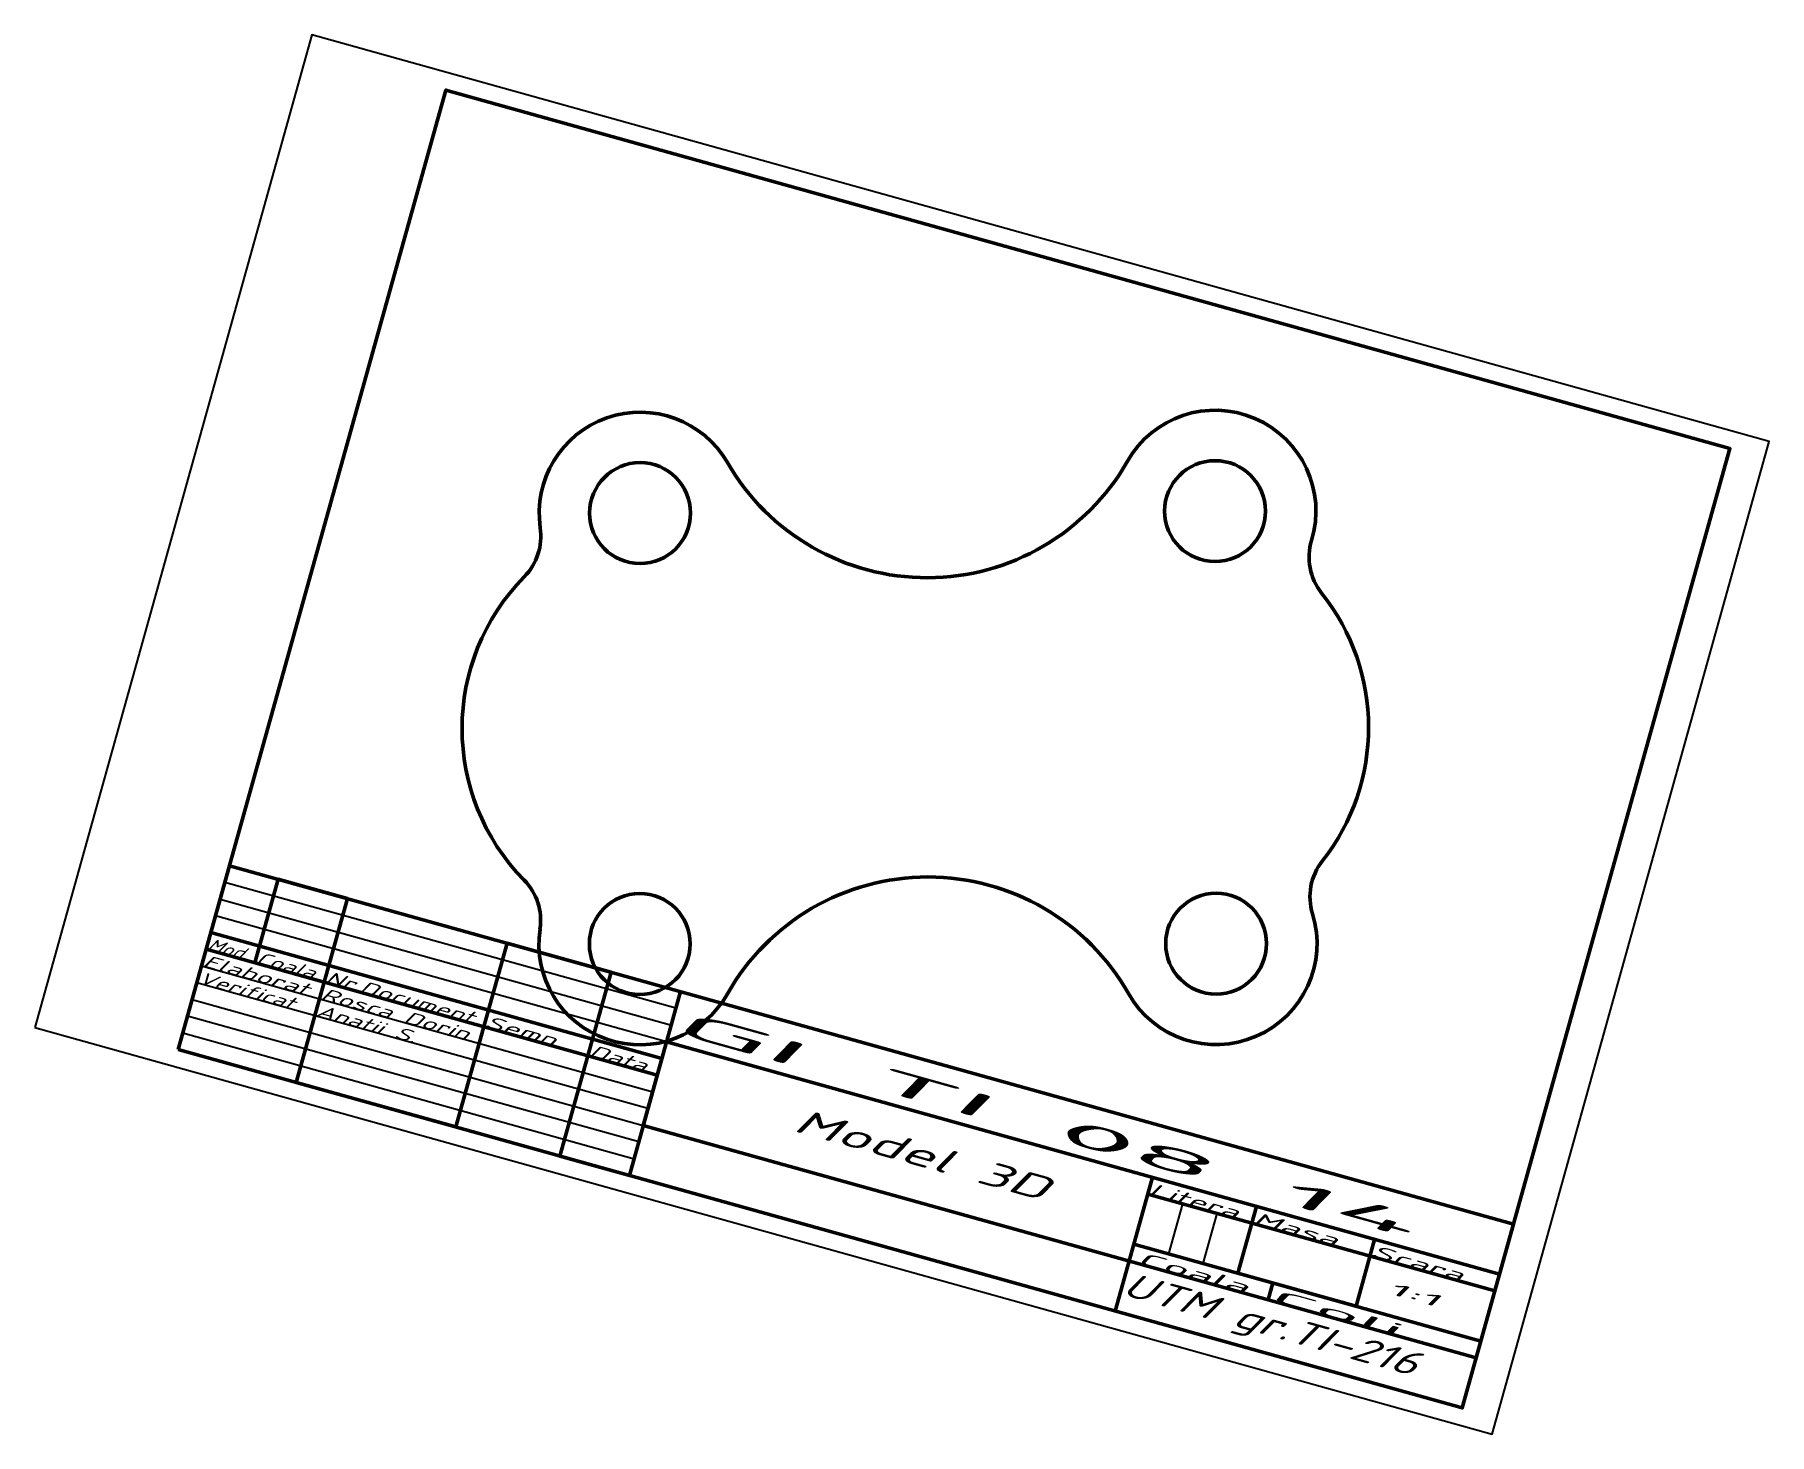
# Model space of a CAD drawing. Header units: millimetres. Extents: x -46 to 194, y -43 to 151.
import ezdxf
from ezdxf.enums import TextEntityAlignment as Align

# ---------------------------------------------------------------- set-up
doc = ezdxf.new("R2010")
doc.units = ezdxf.units.MM
for name, color, linetype, lineweight in [('Contur', 135, 'Continuous', 50), ('Subtire', 135, 'Continuous', 25), ('Text-3.5', 252, 'Continuous', 35), ('Text-7', 252, 'Continuous', 70)]:
    doc.layers.add(name, color=color, linetype=linetype, lineweight=lineweight)
doc.styles.get("Standard").update_dxf_attribs({"font": 'isocp.shx', "oblique": 15})

msp = doc.modelspace()

# ---------------------------------------------------------------- linework, layer by layer
at = {"layer": 'Contur', "extrusion": (-0.235564, -0.844183, 0.481523)}
for p, q in [((-15.74, 22.1, 31.04), (-12.51, 33.7, 52.96)), ((-12.51, 33.7, 52.96), (-2.87, 31.01, 52.96)), ((-2.87, 31.01, 52.96), (-9.99, 5.5, 4.75)), ((40.77, 8.83, 35.43), (-21.84, 26.3, 35.43)), ((12.16, -0.68, 4.75), (19.28, 24.83, 52.96)), ((19.28, 24.83, 52.96), (33.73, 20.79, 52.96)), ((-22.48, 23.98, 31.04), (40.12, 6.51, 31.04)), ((33.73, 20.79, 52.96), (26.61, -4.71, 4.75)), ((36.24, -7.4, 4.75), (43.36, 18.11, 52.96)), ((41.42, 11.15, 39.81), (38.18, -0.45, 17.9)), ((157, -21.1, 39.81), (41.42, 11.15, 39.81)), ((40.12, 6.51, 31.04), (40.77, 8.83, 35.43)), ((-9.99, 5.5, 4.75), (12.16, -0.68, 4.75)), ((38.18, -0.45, 17.9), (153.77, -32.7, 17.9)), ((26.61, -4.71, 4.75), (36.24, -7.4, 4.75)), ((103.67, -26.22, 4.75), (108.84, -7.66, 39.81)), ((108.84, -7.66, 39.81), (108.2, -9.98, 35.43)), ((108.2, -9.98, 35.43), (156.36, -23.42, 35.43)), ((123.29, -11.7, 39.81), (120.7, -20.97, 22.28)), ((137.08, -25.54, 22.28), (139.66, -16.27, 39.81)), ((154.41, -30.38, 22.28), (106.25, -16.94, 22.28)), ((120.7, -20.97, 22.28), (137.08, -25.54, 22.28)), ((125.52, -22.32, 22.28), (124.87, -24.64, 17.9)), ((153.77, -32.7, 17.9), (154.41, -30.38, 22.28))]:
    msp.add_line(p, q, dxfattribs=at)
for points in [[(-28.1, 5.42), (156.9, 5.42), (156.9, 292.42), (-28.1, 292.42)], [(-28.1, 5.42), (156.9, 5.42), (156.9, 60.42), (-28.1, 60.42)]]:
    msp.add_lwpolyline(points, close=True, dxfattribs=at)
at = {"layer": 'Contur'}
for centre in [(37.73, 84.5, 127.26), (117.52, 84.77, 127.26), (37.69, 24.72, 127.26), (117.67, 24.76, 127.26)]:
    msp.add_circle(centre, 7, dxfattribs=at)
for centre, radius, start, end in [((117.52, 84.77, 127.26), 14, 343.1129, 150.3398), ((37.73, 84.5, 127.26), 14, 30.043, 188.4161), ((77.55, 107.53, 127.26), 32, 210.043, 330.3398), ((15.96, 81.28, 127.26), 8, 315.4204, 8.4161), ((138.57, 78.38, 127.26), 8, 163.1129, 218.4638), ((43.03, 54.61, 127.26), 30, 135.4204, 224.5151), ((108.82, 54.74, 127.26), 30, 321.828, 38.4638), ((138.69, 31.26, 127.26), 8, 141.828, 197.1788), ((77.69, 2.01, 127.26), 32, 29.6428, 150.4068), ((15.93, 27.97, 127.26), 8, 351.5194, 44.5151), ((117.67, 24.76, 127.26), 14, 209.6428, 17.1788), ((37.69, 24.72, 127.26), 14, 171.5194, 330.4068)]:
    msp.add_arc(centre, radius, start, end, dxfattribs=at)
at = {"layer": 'Subtire', "extrusion": (-0.235564, -0.844183, 0.481523)}
for p, q in [((42.71, 15.79, 48.57), (-19.9, 33.26, 48.57)), ((-21.19, 28.62, 39.81), (-20.54, 30.94, 44.19)), ((-20.54, 30.94, 44.19), (42.07, 13.47, 44.19)), ((41.42, 11.15, 39.81), (-21.19, 28.62, 39.81)), ((-23.78, 19.34, 22.28), (-23.13, 21.66, 26.66)), ((38.83, 1.87, 22.28), (-23.78, 19.34, 22.28)), ((-23.13, 21.66, 26.66), (39.48, 4.19, 26.66)), ((-25.07, 14.71, 13.52), (-24.43, 17.03, 17.9)), ((-24.43, 17.03, 17.9), (38.18, -0.45, 17.9)), ((37.54, -2.76, 13.52), (-25.07, 14.71, 13.52)), ((42.07, 13.47, 44.19), (42.71, 15.79, 48.57)), ((-25.72, 12.39, 9.13), (36.89, -5.08, 9.13)), ((38.18, -0.45, 17.9), (38.83, 1.87, 22.28)), ((36.89, -5.08, 9.13), (37.54, -2.76, 13.52)), ((113.01, -11.33, 35.43), (111.07, -18.28, 22.28)), ((115.89, -19.63, 22.28), (117.83, -12.67, 35.43)), ((111.07, -18.28, 22.28), (115.89, -19.63, 22.28))]:
    msp.add_line(p, q, dxfattribs=at)
msp.add_lwpolyline([(-48.1, 0.42), (161.9, 0.42), (161.9, 297.42), (-48.1, 297.42)], close=True, dxfattribs=at)

# ---------------------------------------------------------------- texts
at = {"layer": 'Text-3.5', "extrusion": (-0.235564, -0.844183, 0.481523), "oblique": 15}
for s, width, p, p2 in [('Mod. ', 0.666667, (-28.1, 35.42), (-21.1, 35.42)), ('Elaborat ', 0.883117, (-28.1, 30.42), (-11.1, 30.42)), ('Coala ', 0.793651, (-21.1, 35.42), (-11.1, 35.42)), ('Verificat  ', 0.796253, (-28.1, 25.42), (-11.1, 25.42)), ('Nr.Document ', 0.842491, (-11.1, 35.42), (11.9, 35.42)), ('Rosca Dorin ', 0.887731, (-11.1, 30.42), (11.9, 30.42)), ('Anatii S.     ', 0.938776, (-11.1, 25.42), (11.9, 25.42)), ('Data ', 0.892857, (26.9, 35.42), (36.9, 35.42)), ('Litera ', 1.071429, (106.9, 40.42), (121.9, 40.42)), ('Masa  ', 1.277355, (121.9, 40.42), (138.9, 40.42)), ('Coala ', 1.507937, (107.9, 20.42), (126.9, 20.42)), ('Scara  ', 1.22449, (138.9, 40.42), (156.9, 40.42)), ('Coli  ', 2.955665, (126.9, 20.42), (156.9, 20.42)), (' 1:1  ', 2.057143, (138.9, 31.42), (156.9, 31.42))]:
    msp.add_text(s, height=3.5, dxfattribs=dict(at, width=width)).set_placement(p, p2, align=Align.FIT)
at = {"layer": 'Text-3.5', "extrusion": (-0.235564, -0.844183, 0.481523), "oblique": 15, "width": 1.020408}
msp.add_text('Semn.  ', height=3.5, rotation=360, dxfattribs=at).set_placement((11.9, 35.42), (26.9, 35.42), align=Align.FIT)
at = {"layer": 'Text-7', "extrusion": (-0.235564, -0.844183, 0.481523), "oblique": 15}
for s, width, p, p2 in [('GI TI 08 14 ', 2.55686, (36.9, 48.42), (153.23, 48.42)), ('UTM gr.TI-216  ', 0.767689, (106.9, 10.42), (155.26, 10.42))]:
    msp.add_text(s, height=7, dxfattribs=dict(at, width=width)).set_placement(p, p2, align=Align.FIT)
msp.add_text('     Model 3D', height=7, dxfattribs=at).set_placement((36.9, 30.42))

doc.saveas('drawing.dxf')
